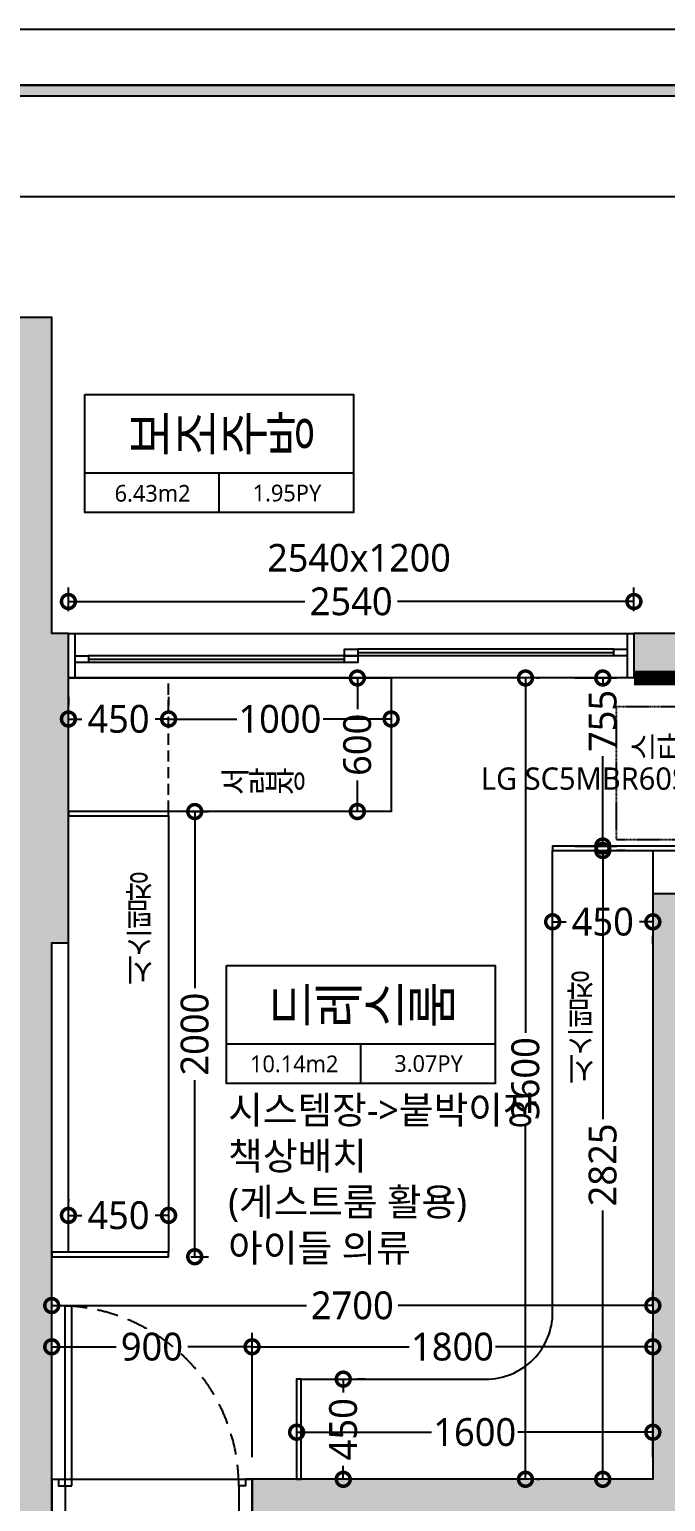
# Model space of a CAD drawing. Header units: millimetres. Extents: x -41292 to 298682, y -22072 to 33155.
# Drawn here: x 266858 to 269715, y 8389 to 15003 of the extents above; entities that cross this region are included whole.
import ezdxf
from ezdxf.enums import TextEntityAlignment as Align

# ---------------------------------------------------------------- set-up
doc = ezdxf.new("R2010")
doc.units = ezdxf.units.MM
for name, pattern in [('CONT', [2, 1, 1]), ('DASHED2', [0.375, 0.25, -0.125]), ('DH-HID2', [1.2, 0.8, -0.4]), ('HID', [2.3, 1.5, -0.8]), ('HIDDEN', [9.525, 6.35, -3.175])]:
    doc.linetypes.add(name, pattern=pattern)
for name, color, linetype in [('0-ELC TEXT', 7, 'Continuous'), ('03-TEXT', 3, 'Continuous'), ('06-FUR', 6, 'Continuous'), ('FORM(YOURNAME)-11', 1, 'Continuous'), ('FU-FURM', 251, 'DH-HID2'), ('P-门', 4, 'Continuous'), ('S-DIM', 7, 'Continuous'), ('문자선', 3, 'Continuous'), ('벽1', 2, 'Continuous'), ('인테리어_가구_제작', 6, 'Continuous'), ('인테리어_기타', 8, 'Continuous'), ('인테리어_키친', 6, 'Continuous'), ('인테리어_해치_벽체', 8, 'Continuous'), ('창호', 4, 'Continuous'), ('틀', 8, 'Continuous')]:
    doc.layers.add(name, color=color, linetype=linetype)
doc.styles.add('YOURNAME', font='@Microsoft JhengHei UI Light.ttf')
doc.styles.add('넥슨고딕', font='@Microsoft JhengHei Light.ttf')
doc.styles.add('돋움', font='malgun.ttf')
doc.styles.add('코레일둥고', font='@Microsoft JhengHei Light.ttf')
doc.dimstyles.new('50', dxfattribs={"dimscale": 50, "dimtxt": 2.5, "dimasz": 2.5, "dimexe": 1.25, "dimexo": 2, "dimtad": 0, "dimdec": 0, "dimtxsty": '넥슨고딕', "dimblk": 'DOTSMALL', "dimcen": 2.5, "dimclrd": 1, "dimclre": 1, "dimclrt": 2, "dimadec": 0, "dimazin": 0, "dimtfac": 1, "dimtdec": 0, "dimtix": 1, "dimtmove": 0, "dimatfit": 3, "dimldrblk": 'DOTSMALL', "dimfxl": 1.25, "dimarcsym": 0})

# ---------------------------------------------------------------- blocks, each defined once
blk = doc.blocks.new('rhsiehxedsl')
at = {"layer": '인테리어_해치_벽체'}
h = blk.add_hatch(color=256, dxfattribs=at)
h.dxf.hatch_style = 1
h.paths.add_polyline_path([(54266, -16290.6), (54266, -16490.6), (54366, -16490.6), (54366, -21710.6), (54566, -21710.6), (54566, -19100.6), (54641, -19100.6), (54641, -17710.6), (54566, -17710.6), (54566, -16290.6)])
h.paths.add_polyline_path([(52456, -17810.6), (53466, -17810.6), (53466, -18020.6), (52456, -18020.6)])
h.paths.add_polyline_path([(57966, -28160.6), (57966, -28360.6), (59146, -28360.6), (59146, -18980.6), (58046, -18980.6), (58046, -17710.6), (57181, -17710.6), (57181, -17910.6), (57846, -17910.6), (57846, -18665.6), (57636, -18665.6), (57636, -18880.6), (57266, -18880.6), (57266, -21510.6), (55466, -21510.6), (55466, -21710.6), (56386, -21710.6), (56386, -23110.6), (55556, -23110.6), (55556, -23310.6), (57236, -23310.6), (57236, -21810.6), (57566, -21810.6), (57566, -21710.6), (57466, -21710.6), (57466, -19230.6), (58986, -19230.6), (58986, -21710.6), (58366, -21710.6), (58366, -21810.6), (58986, -21810.6), (58986, -23210.6), (58846, -23210.6), (58846, -26860.6), (57966, -26860.6), (57966, -27060.6), (58846, -27060.6), (58846, -28160.6)])
h.paths.add_polyline_path([(54456, -27060.6), (54966, -27060.6), (54966, -26860.6), (54656, -26860.6), (54656, -23110.6), (54456, -23110.6)])
h.paths.add_polyline_path([(54456, -28160.6), (54566, -28160.6), (54566, -28650.6), (54456, -28650.6)])
h.paths.add_polyline_path([(49456, -23190.6), (49656, -23190.6), (49656, -28650.6), (49456, -28650.6)])
h.paths.add_polyline_path([(48556, -23190.6), (48556, -23390.6), (45866, -23390.6), (45866, -28280.6), (46566, -28280.6), (46566, -28480.6), (45666, -28480.6), (45666, -23190.6)])
h.paths.add_polyline_path([(49616, -18160.6), (50716, -18160.6), (50716, -18920.6), (49616, -18920.6)], flags=16)
h.paths.add_polyline_path([(48866, -16790.6), (49496, -16790.6), (49496, -16290.6), (50806, -16290.6), (50806, -16490.6), (49616, -16490.6), (49616, -17950.6), (50766, -17950.6), (50766, -17810.6), (51456, -17810.6), (51456, -18020.6), (50916, -18020.6), (50916, -21660.6), (49966, -21660.6), (49966, -21460.6), (50716, -21460.6), (50716, -19120.6), (49166, -19120.6), (49166, -21660.6), (48966, -21660.6), (48966, -18980.6), (49516, -18980.6), (49516, -18160.6), (48966, -18160.6), (48966, -17950.6), (49296, -17950.6), (49296, -17730.6), (49516, -17730.6), (49516, -16990.6), (48866, -16990.6)])
h.paths.add_polyline_path([(45666, -16790.6), (45866, -16790.6), (45866, -21460.6), (48066, -21460.6), (48066, -21660.6), (45866, -21660.6), (45866, -22050.6), (45666, -22050.6)])
at = {"layer": '벽1'}
for points in [[(54266, -16290.6), (54266, -16490.6), (54366, -16490.6), (54366, -21710.6), (54566, -21710.6), (54566, -19100.6), (54641, -19100.6), (54641, -17710.6), (54566, -17710.6), (54566, -16290.6), (54266, -16290.6)], [(59146, -28360.6), (59146, -18980.6), (58046, -18980.6), (58046, -17710.6), (57181, -17710.6), (57181, -17910.6), (57846, -17910.6), (57846, -18665.6), (57636, -18665.6), (57636, -18880.6), (57266, -18880.6), (57266, -21510.6), (55466, -21510.6), (55466, -21710.6)]]:
    blk.add_lwpolyline(points, dxfattribs=at)
blk = doc.blocks.new('FORM-ELEVATION')
at = {"layer": 'FORM(YOURNAME)-11'}
h = blk.add_hatch(color=256, dxfattribs=at)
h.dxf.hatch_style = 1
h.paths.add_polyline_path([(-10309, 35708), (71691, 35708), (71691, 35508), (-10309, 35508)])
h.paths.add_polyline_path([(-10309, -21492), (71691, -21492), (71691, -21692), (-10309, -21692)])
at = {"layer": 'Defpoints', "color": 158}
blk.add_lwpolyline([(-10309, -21692), (71691, -21692), (71691, 35708), (-10309, 35708)], close=True, dxfattribs=at)
at = {"layer": 'Defpoints'}
blk.add_lwpolyline([(-8309, 33708), (61071, 33708), (61071, -19692), (-8309, -19692)], close=True, dxfattribs=at)
at = {"layer": 'FORM(YOURNAME)-11', "color": 250}
blk.add_lwpolyline([(-11309, -22692), (72691, -22692), (72691, 36708), (-11309, 36708)], close=True, dxfattribs=at)
at = {"layer": 'FORM(YOURNAME)-11'}
blk.add_lwpolyline([(-10309, 35708), (71691, 35708), (71691, 35508), (-10309, 35508)], close=True, dxfattribs=at)
at = {"layer": 'FORM(YOURNAME)-11', "color": 3, "style": 'YOURNAME'}
for tag, height, p in [('1', 451, (71041, -1219)), ('2', 451, (71041, -1863)), ('3', 451, (71041, -3150)), ('4', 451, (71041, -5081)), ('5', 515, (71041, -7398)), ('6', 515, (71041, -9650)), ('7', 515, (71041, -11903)), ('8', 515, (71041, -14155)), ('9', 515, (71041, -16408)), ('10', 515, (66791, -18596)), ('11', 515, (71041, -18660)), ('12', 515, (66791, -20848)), ('13', 515, (71041, -20848))]:
    blk.add_attdef(tag, text='', height=height, dxfattribs=at).set_placement(p, align=Align.MIDDLE_RIGHT)
blk = doc.blocks.new('asesdxd')
at = {"layer": 'P-门', "linetype": 'HIDDEN', "ltscale": 15}
blk.add_arc((84596, 8459.4), 810, 0, 87.87745, dxfattribs=at)
at = {"layer": '창호'}
for p, q in [((85881, 12189.4), (84731, 12189.4)), ((87091, 12219.4), (85941, 12219.4)), ((87091, 12189.4), (85941, 12189.4)), ((85881, 12159.4), (84731, 12159.4)), ((84626, 8459.4), (84626, 9269.4)), ((84626, 9269.4), (84656, 9269.4)), ((84656, 8459.4), (84656, 9268.8)), ((84566, 8289.4), (84566, 8489.4)), ((84566, 8489.4), (85466, 8489.4)), ((84566, 8489.4), (84566, 8289.4)), ((85466, 8489.4), (85466, 8289.4)), ((84626, 8459.4), (84656, 8459.4))]:
    blk.add_line(p, q, dxfattribs=at)
for points in [[(84566, 8489.4), (84596, 8489.4), (84596, 8459.4), (84626, 8459.4), (84626, 8319.4), (84596, 8319.4), (84596, 8289.4), (84566, 8289.4), (84566, 8489.4)], [(85466, 8489.4), (85436, 8489.4), (85436, 8459.4), (85406, 8459.4), (85406, 8319.4), (85436, 8319.4), (85436, 8289.4), (85466, 8289.4), (85466, 8489.4)]]:
    blk.add_lwpolyline(points, dxfattribs=at)
at = {"layer": '틀'}
for p, q in [((84641, 12289.4), (87181, 12289.4)), ((84641, 12089.4), (84641, 12289.4)), ((84671, 12089.4), (84671, 12289.4)), ((87151, 12289.4), (87151, 12089.4)), ((87181, 12289.4), (87181, 12089.4)), ((84731, 12174.4), (85881, 12174.4)), ((85941, 12204.4), (87091, 12204.4)), ((87181, 12089.4), (84641, 12089.4))]:
    blk.add_line(p, q, dxfattribs=at)
for points in [[(84671, 12159.4), (84671, 12189.4), (84731, 12189.4), (84731, 12159.4)], [(85881, 12189.4), (85881, 12219.4), (85941, 12219.4), (85941, 12189.4)], [(85881, 12159.4), (85881, 12189.4), (85941, 12189.4), (85941, 12159.4)], [(87091, 12189.4), (87091, 12219.4), (87151, 12219.4), (87151, 12189.4)]]:
    blk.add_lwpolyline(points, close=True, dxfattribs=at)
blk = doc.blocks.new('_DotSmall')
at = {"color": 0, "linetype": 'ByBlock', "const_width": 0.5}
blk.add_lwpolyline([(-0.0625, 0, 1), (0.0625, 0, 1)], format="xyb", close=True, dxfattribs=at)
blk = doc.blocks.new('*D408')
at = {"layer": 'Defpoints', "color": 0, "transparency": 16777216}
for p in [(267033.4, 11905.1), (267483.4, 11905.1), (267483.4, 11905.1)]:
    blk.add_point(p, dxfattribs=at)
at = {"layer": 'S-DIM', "color": 1, "lineweight": -2, "transparency": 16777216}
for p, q in [((267033.4, 12005.1), (267033.4, 11967.6)), ((267483.4, 12005.1), (267483.4, 11967.6)), ((267033.4, 11905.1), (267093.7, 11905.1)), ((267483.4, 11905.1), (267423.1, 11905.1))]:
    blk.add_line(p, q, dxfattribs=at)
at = {"layer": 'S-DIM', "color": 1, "lineweight": -2, "transparency": 16777216, "xscale": 125, "yscale": 125, "zscale": 125, "rotation": 180}
blk.add_blockref('_DotSmall', (267033.4, 11905.1), dxfattribs=at)
at = {"layer": 'S-DIM', "color": 1, "lineweight": -2, "transparency": 16777216, "xscale": 125, "yscale": 125, "zscale": 125}
blk.add_blockref('_DotSmall', (267483.4, 11905.1), dxfattribs=at)
at = {"layer": 'S-DIM', "color": 2, "transparency": 16777216, "insert": (267258.4, 11905.1), "char_height": 125, "attachment_point": 5, "style": '넥슨고딕'}
blk.add_mtext('450', dxfattribs=at)
blk = doc.blocks.new('*D409')
at = {"layer": 'Defpoints', "color": 0, "transparency": 16777216}
for p in [(267483.4, 11905.1), (268483, 11905.1), (268483, 11905.1)]:
    blk.add_point(p, dxfattribs=at)
at = {"layer": 'S-DIM', "color": 1, "lineweight": -2, "transparency": 16777216}
for p, q in [((267483.4, 12005.1), (267483.4, 11967.6)), ((268483, 12005.1), (268483, 11967.6)), ((267483.4, 11905.1), (267789.4, 11905.1)), ((268483, 11905.1), (268177, 11905.1))]:
    blk.add_line(p, q, dxfattribs=at)
at = {"layer": 'S-DIM', "color": 1, "lineweight": -2, "transparency": 16777216, "xscale": 125, "yscale": 125, "zscale": 125, "rotation": 180}
blk.add_blockref('_DotSmall', (267483.4, 11905.1), dxfattribs=at)
at = {"layer": 'S-DIM', "color": 1, "lineweight": -2, "transparency": 16777216, "xscale": 125, "yscale": 125, "zscale": 125}
blk.add_blockref('_DotSmall', (268483, 11905.1), dxfattribs=at)
at = {"layer": 'S-DIM', "color": 2, "transparency": 16777216, "insert": (267983.2, 11905.1), "char_height": 125, "attachment_point": 5, "style": '넥슨고딕'}
blk.add_mtext('1000', dxfattribs=at)
blk = doc.blocks.new('*D410')
at = {"layer": 'Defpoints', "color": 0, "transparency": 16777216}
for p in [(268483, 12089.4), (268331.1, 11489.4), (268483, 11489.4)]:
    blk.add_point(p, dxfattribs=at)
at = {"layer": 'S-DIM', "color": 1, "lineweight": -2, "transparency": 16777216}
for p, q in [((268383, 12089.4), (268268.6, 12089.4)), ((268331.1, 12089.4), (268331.1, 11949.5)), ((268331.1, 11489.4), (268331.1, 11629.3)), ((268383, 11489.4), (268268.6, 11489.4))]:
    blk.add_line(p, q, dxfattribs=at)
at = {"layer": 'S-DIM', "color": 1, "lineweight": -2, "transparency": 16777216, "xscale": 125, "yscale": 125, "zscale": 125}
for p, rotation in [((268331.1, 12089.4), 90), ((268331.1, 11489.4), 270)]:
    blk.add_blockref('_DotSmall', p, dxfattribs=dict(at, rotation=rotation))
at = {"layer": 'S-DIM', "color": 2, "transparency": 16777216, "insert": (268331.1, 11789.4), "char_height": 125, "attachment_point": 5, "rotation": 90, "style": '넥슨고딕'}
blk.add_mtext('600', dxfattribs=at)
blk = doc.blocks.new('*D429')
at = {"layer": 'Defpoints', "color": 0, "transparency": 16777216}
for p in [(267483.4, 11489.4), (267483.4, 9489.4), (267600.8, 9489.4)]:
    blk.add_point(p, dxfattribs=at)
at = {"layer": 'S-DIM', "color": 1, "lineweight": -2, "transparency": 16777216}
for p, q in [((267583.4, 11489.4), (267663.3, 11489.4)), ((267600.8, 11489.4), (267600.8, 10696.6)), ((267600.8, 9489.4), (267600.8, 10282.1)), ((267583.4, 9489.4), (267663.3, 9489.4))]:
    blk.add_line(p, q, dxfattribs=at)
at = {"layer": 'S-DIM', "color": 1, "lineweight": -2, "transparency": 16777216, "xscale": 125, "yscale": 125, "zscale": 125}
for p, rotation in [((267600.8, 11489.4), 90), ((267600.8, 9489.4), 270)]:
    blk.add_blockref('_DotSmall', p, dxfattribs=dict(at, rotation=rotation))
at = {"layer": 'S-DIM', "color": 2, "transparency": 16777216, "insert": (267600.8, 10489.4), "char_height": 125, "attachment_point": 5, "rotation": 90, "style": '넥슨고딕'}
blk.add_mtext('2000', dxfattribs=at)
blk = doc.blocks.new('*D430')
at = {"layer": 'Defpoints', "color": 0, "transparency": 16777216}
for p in [(267483.4, 9675.1), (267033.4, 9648), (267483.4, 9648)]:
    blk.add_point(p, dxfattribs=at)
at = {"layer": 'S-DIM', "color": 1, "lineweight": -2, "transparency": 16777216}
for p, q in [((267033.4, 9748), (267033.4, 9737.6)), ((267483.4, 9748), (267483.4, 9737.6)), ((267033.4, 9675.1), (267093.7, 9675.1)), ((267483.4, 9675.1), (267423.1, 9675.1))]:
    blk.add_line(p, q, dxfattribs=at)
at = {"layer": 'S-DIM', "color": 1, "lineweight": -2, "transparency": 16777216, "xscale": 125, "yscale": 125, "zscale": 125, "rotation": 180}
blk.add_blockref('_DotSmall', (267033.4, 9675.1), dxfattribs=at)
at = {"layer": 'S-DIM', "color": 1, "lineweight": -2, "transparency": 16777216, "xscale": 125, "yscale": 125, "zscale": 125}
blk.add_blockref('_DotSmall', (267483.4, 9675.1), dxfattribs=at)
at = {"layer": 'S-DIM', "color": 2, "transparency": 16777216, "insert": (267258.4, 9675.1), "char_height": 125, "attachment_point": 5, "style": '넥슨고딕'}
blk.add_mtext('450', dxfattribs=at)
blk = doc.blocks.new('*D431')
at = {"layer": 'Defpoints', "color": 0, "transparency": 16777216}
for p in [(268058.4, 8676.8), (269658.4, 8700.9), (269658.4, 8676.8)]:
    blk.add_point(p, dxfattribs=at)
at = {"layer": 'S-DIM', "color": 1, "lineweight": -2, "transparency": 16777216}
for p, q in [((268058.4, 8776.8), (268058.4, 8763.4)), ((269658.4, 8776.8), (269658.4, 8763.4)), ((268058.4, 8700.9), (268664.6, 8700.9)), ((269658.4, 8700.9), (269052.2, 8700.9))]:
    blk.add_line(p, q, dxfattribs=at)
at = {"layer": 'S-DIM', "color": 1, "lineweight": -2, "transparency": 16777216, "xscale": 125, "yscale": 125, "zscale": 125, "rotation": 180}
blk.add_blockref('_DotSmall', (268058.4, 8700.9), dxfattribs=at)
at = {"layer": 'S-DIM', "color": 1, "lineweight": -2, "transparency": 16777216, "xscale": 125, "yscale": 125, "zscale": 125}
blk.add_blockref('_DotSmall', (269658.4, 8700.9), dxfattribs=at)
at = {"layer": 'S-DIM', "color": 2, "transparency": 16777216, "insert": (268858.4, 8700.9), "char_height": 125, "attachment_point": 5, "style": '넥슨고딕'}
blk.add_mtext('1600', dxfattribs=at)
blk = doc.blocks.new('*D432')
at = {"layer": 'Defpoints', "color": 0, "transparency": 16777216}
for p in [(269433.4, 11314.4), (269433.4, 8489.4), (269433.4, 8489.4)]:
    blk.add_point(p, dxfattribs=at)
at = {"layer": 'S-DIM', "color": 1, "lineweight": -2, "transparency": 16777216}
for p, q in [((269433.4, 11314.4), (269433.4, 10106.7)), ((269533.4, 11314.4), (269495.9, 11314.4)), ((269433.4, 8489.4), (269433.4, 9697.1)), ((269533.4, 8489.4), (269495.9, 8489.4))]:
    blk.add_line(p, q, dxfattribs=at)
at = {"layer": 'S-DIM', "color": 1, "lineweight": -2, "transparency": 16777216, "xscale": 125, "yscale": 125, "zscale": 125}
for p, rotation in [((269433.4, 11314.4), 90), ((269433.4, 8489.4), 270)]:
    blk.add_blockref('_DotSmall', p, dxfattribs=dict(at, rotation=rotation))
at = {"layer": 'S-DIM', "color": 2, "transparency": 16777216, "insert": (269433.4, 9901.9), "char_height": 125, "attachment_point": 5, "rotation": 90, "style": '넥슨고딕'}
blk.add_mtext('2825', dxfattribs=at)
blk = doc.blocks.new('*D433')
at = {"layer": 'Defpoints', "color": 0, "transparency": 16777216}
for p in [(268267.8, 8939.4), (268267.8, 8489.4), (268267.8, 8489.4)]:
    blk.add_point(p, dxfattribs=at)
at = {"layer": 'S-DIM', "color": 1, "lineweight": -2, "transparency": 16777216}
for p, q in [((268267.8, 8939.4), (268267.8, 8879.1)), ((268367.8, 8939.4), (268330.3, 8939.4)), ((268267.8, 8489.4), (268267.8, 8549.7)), ((268367.8, 8489.4), (268330.3, 8489.4))]:
    blk.add_line(p, q, dxfattribs=at)
at = {"layer": 'S-DIM', "color": 1, "lineweight": -2, "transparency": 16777216, "xscale": 125, "yscale": 125, "zscale": 125}
for p, rotation in [((268267.8, 8939.4), 90), ((268267.8, 8489.4), 270)]:
    blk.add_blockref('_DotSmall', p, dxfattribs=dict(at, rotation=rotation))
at = {"layer": 'S-DIM', "color": 2, "transparency": 16777216, "insert": (268267.8, 8714.4), "char_height": 125, "attachment_point": 5, "rotation": 90, "style": '넥슨고딕'}
blk.add_mtext('450', dxfattribs=at)
blk = doc.blocks.new('*D434')
at = {"layer": 'Defpoints', "color": 0, "transparency": 16777216}
for p in [(269208.4, 10995.7), (269658.4, 10995.7), (269658.4, 10994)]:
    blk.add_point(p, dxfattribs=at)
at = {"layer": 'S-DIM', "color": 1, "lineweight": -2, "transparency": 16777216}
for p, q in [((269208.4, 10994), (269268.7, 10994)), ((269658.4, 10994), (269598.1, 10994)), ((269208.4, 10895.7), (269208.4, 10931.5)), ((269658.4, 10895.7), (269658.4, 10931.5))]:
    blk.add_line(p, q, dxfattribs=at)
at = {"layer": 'S-DIM', "color": 1, "lineweight": -2, "transparency": 16777216, "xscale": 125, "yscale": 125, "zscale": 125, "rotation": 180}
blk.add_blockref('_DotSmall', (269208.4, 10994), dxfattribs=at)
at = {"layer": 'S-DIM', "color": 1, "lineweight": -2, "transparency": 16777216, "xscale": 125, "yscale": 125, "zscale": 125}
blk.add_blockref('_DotSmall', (269658.4, 10994), dxfattribs=at)
at = {"layer": 'S-DIM', "color": 2, "transparency": 16777216, "insert": (269433.4, 10994), "char_height": 125, "attachment_point": 5, "style": '넥슨고딕'}
blk.add_mtext('450', dxfattribs=at)
blk = doc.blocks.new('*D435')
at = {"layer": 'Defpoints', "color": 0, "transparency": 16777216}
for p in [(267858.4, 9084.7), (266958.4, 8489.4), (267858.4, 8489.4)]:
    blk.add_point(p, dxfattribs=at)
at = {"layer": 'S-DIM', "color": 1, "lineweight": -2, "transparency": 16777216}
for p, q in [((266958.4, 8589.4), (266958.4, 9147.2)), ((267858.4, 8589.4), (267858.4, 9147.2)), ((266958.4, 9084.7), (267247.4, 9084.7)), ((267858.4, 9084.7), (267569.4, 9084.7))]:
    blk.add_line(p, q, dxfattribs=at)
at = {"layer": 'S-DIM', "color": 1, "lineweight": -2, "transparency": 16777216, "xscale": 125, "yscale": 125, "zscale": 125, "rotation": 180}
blk.add_blockref('_DotSmall', (266958.4, 9084.7), dxfattribs=at)
at = {"layer": 'S-DIM', "color": 1, "lineweight": -2, "transparency": 16777216, "xscale": 125, "yscale": 125, "zscale": 125}
blk.add_blockref('_DotSmall', (267858.4, 9084.7), dxfattribs=at)
at = {"layer": 'S-DIM', "color": 2, "transparency": 16777216, "insert": (267408.4, 9084.7), "char_height": 125, "attachment_point": 5, "style": '넥슨고딕'}
blk.add_mtext('900', dxfattribs=at)
blk = doc.blocks.new('*D436')
at = {"layer": 'Defpoints', "color": 0, "transparency": 16777216}
for p in [(269658.4, 9270.1), (266958.4, 9163.6), (269658.4, 9163.6)]:
    blk.add_point(p, dxfattribs=at)
at = {"layer": 'S-DIM', "color": 1, "lineweight": -2, "transparency": 16777216}
for p, q in [((266958.4, 9263.6), (266958.4, 9332.6)), ((269658.4, 9263.6), (269658.4, 9332.6)), ((266958.4, 9270.1), (268102.6, 9270.1)), ((269658.4, 9270.1), (268514.1, 9270.1))]:
    blk.add_line(p, q, dxfattribs=at)
at = {"layer": 'S-DIM', "color": 1, "lineweight": -2, "transparency": 16777216, "xscale": 125, "yscale": 125, "zscale": 125, "rotation": 180}
blk.add_blockref('_DotSmall', (266958.4, 9270.1), dxfattribs=at)
at = {"layer": 'S-DIM', "color": 1, "lineweight": -2, "transparency": 16777216, "xscale": 125, "yscale": 125, "zscale": 125}
blk.add_blockref('_DotSmall', (269658.4, 9270.1), dxfattribs=at)
at = {"layer": 'S-DIM', "color": 2, "transparency": 16777216, "insert": (268308.4, 9270.1), "char_height": 125, "attachment_point": 5, "style": '넥슨고딕'}
blk.add_mtext('2700', dxfattribs=at)
blk = doc.blocks.new('*D437')
at = {"layer": 'Defpoints', "color": 0, "transparency": 16777216}
for p in [(269037.2, 12089.4), (269037.2, 8489.4), (269086.3, 8489.4)]:
    blk.add_point(p, dxfattribs=at)
at = {"layer": 'S-DIM', "color": 1, "lineweight": -2, "transparency": 16777216}
for p, q in [((269086.3, 12089.4), (269086.3, 10495.8)), ((269137.2, 12089.4), (269148.8, 12089.4)), ((269086.3, 8489.4), (269086.3, 10083)), ((269137.2, 8489.4), (269148.8, 8489.4))]:
    blk.add_line(p, q, dxfattribs=at)
at = {"layer": 'S-DIM', "color": 1, "lineweight": -2, "transparency": 16777216, "xscale": 125, "yscale": 125, "zscale": 125}
for p, rotation in [((269086.3, 12089.4), 90), ((269086.3, 8489.4), 270)]:
    blk.add_blockref('_DotSmall', p, dxfattribs=dict(at, rotation=rotation))
at = {"layer": 'S-DIM', "color": 2, "transparency": 16777216, "insert": (269086.3, 10289.4), "char_height": 125, "attachment_point": 5, "rotation": 90, "style": '넥슨고딕'}
blk.add_mtext('3600', dxfattribs=at)
blk = doc.blocks.new('*D438')
at = {"layer": 'Defpoints', "color": 0, "transparency": 16777216}
for p in [(269658.4, 9084.7), (267858.4, 8489.4), (269658.4, 8489.4)]:
    blk.add_point(p, dxfattribs=at)
at = {"layer": 'S-DIM', "color": 1, "lineweight": -2, "transparency": 16777216}
for p, q in [((267858.4, 8589.4), (267858.4, 9147.2)), ((269658.4, 8589.4), (269658.4, 9147.2)), ((267858.4, 9084.7), (268564.6, 9084.7)), ((269658.4, 9084.7), (268952.2, 9084.7))]:
    blk.add_line(p, q, dxfattribs=at)
at = {"layer": 'S-DIM', "color": 1, "lineweight": -2, "transparency": 16777216, "xscale": 125, "yscale": 125, "zscale": 125, "rotation": 180}
blk.add_blockref('_DotSmall', (267858.4, 9084.7), dxfattribs=at)
at = {"layer": 'S-DIM', "color": 1, "lineweight": -2, "transparency": 16777216, "xscale": 125, "yscale": 125, "zscale": 125}
blk.add_blockref('_DotSmall', (269658.4, 9084.7), dxfattribs=at)
at = {"layer": 'S-DIM', "color": 2, "transparency": 16777216, "insert": (268758.4, 9084.7), "char_height": 125, "attachment_point": 5, "style": '넥슨고딕'}
blk.add_mtext('1800', dxfattribs=at)
blk = doc.blocks.new('*D460')
at = {"layer": 'Defpoints', "color": 0, "transparency": 16777216}
for p in [(269208.4, 12089.4), (269433.4, 12089.4), (269208.4, 11334.4)]:
    blk.add_point(p, dxfattribs=at)
at = {"layer": 'S-DIM', "color": 1, "lineweight": -2, "transparency": 16777216}
for p, q in [((269308.4, 12089.4), (269495.9, 12089.4)), ((269433.4, 12089.4), (269433.4, 12054.6)), ((269433.4, 11334.4), (269433.4, 11737.9)), ((269308.4, 11334.4), (269495.9, 11334.4))]:
    blk.add_line(p, q, dxfattribs=at)
at = {"layer": 'S-DIM', "color": 1, "lineweight": -2, "transparency": 16777216, "xscale": 125, "yscale": 125, "zscale": 125}
for p, rotation in [((269433.4, 12089.4), 90), ((269433.4, 11334.4), 270)]:
    blk.add_blockref('_DotSmall', p, dxfattribs=dict(at, rotation=rotation))
at = {"layer": 'S-DIM', "color": 2, "transparency": 16777216, "insert": (269433.4, 11896.3), "char_height": 125, "attachment_point": 5, "rotation": 90, "style": '넥슨고딕'}
blk.add_mtext('755', dxfattribs=at)
blk = doc.blocks.new('*D464')
at = {"layer": 'Defpoints', "color": 0, "transparency": 16777216}
for p in [(269573.4, 12433), (267033.4, 12289.4), (269573.4, 12289.4)]:
    blk.add_point(p, dxfattribs=at)
at = {"layer": 'S-DIM', "color": 1, "lineweight": -2, "transparency": 16777216}
for p, q in [((267033.4, 12389.4), (267033.4, 12495.5)), ((269573.4, 12389.4), (269573.4, 12495.5)), ((267033.4, 12433), (268094.7, 12433)), ((269573.4, 12433), (268512.1, 12433))]:
    blk.add_line(p, q, dxfattribs=at)
at = {"layer": 'S-DIM', "color": 1, "lineweight": -2, "transparency": 16777216, "xscale": 125, "yscale": 125, "zscale": 125, "rotation": 180}
blk.add_blockref('_DotSmall', (267033.4, 12433), dxfattribs=at)
at = {"layer": 'S-DIM', "color": 1, "lineweight": -2, "transparency": 16777216, "xscale": 125, "yscale": 125, "zscale": 125}
blk.add_blockref('_DotSmall', (269573.4, 12433), dxfattribs=at)
at = {"layer": 'S-DIM', "color": 2, "transparency": 16777216, "insert": (268303.4, 12433), "char_height": 125, "attachment_point": 5, "style": '넥슨고딕'}
blk.add_mtext('2540', dxfattribs=at)

msp = doc.modelspace()

# ---------------------------------------------------------------- linework, layer by layer
at = {"color": 244, "linetype": 'HID', "ltscale": 30, "true_color": 0x991b1e, "const_width": 65}
msp.add_lwpolyline([(269573.38, 12089.4), (270238.38, 12089.4), (270238.38, 11334.4)], dxfattribs=at)
at = {"layer": '06-FUR'}
for points in [[(267033.38, 12089.4), (268483.01, 12089.4), (268483.01, 11489.4), (267033.38, 11489.4), (267033.38, 12089.4)], [(267033.38, 11469.4), (267483.38, 11469.4), (267483.38, 11489.4), (267033.38, 11489.4), (267033.38, 11469.4)], [(270028.38, 11334.4), (269208.38, 11334.4), (269208.38, 11314.4), (270028.38, 11314.4), (270028.38, 11334.4)], [(266958.38, 9489.4), (267483.38, 9489.4), (267483.38, 9509.4), (266958.38, 9509.4), (266958.38, 9489.4)], [(268078.38, 8489.4), (268078.38, 8939.4), (268058.38, 8939.4), (268058.38, 8489.4), (268078.38, 8489.4)]]:
    msp.add_lwpolyline(points, dxfattribs=at)
msp.add_lwpolyline([(267033.38, 11469.4), (267483.38, 11469.4), (267483.38, 9509.4), (267033.38, 9509.4)], close=True, dxfattribs=at)
msp.add_lwpolyline([(268078.38, 8939.4), (268908.38, 8939.4, 0.4142136), (269208.38, 9239.4), (269208.38, 11314.4), (269658.38, 11314.4), (269658.38, 8489.4), (268078.38, 8489.4)], format="xyb", close=True, dxfattribs=at)
at = {"layer": 'FU-FURM'}
msp.add_lwpolyline([(270108.38, 11959.4), (269493.38, 11959.4), (269493.38, 11364.4), (270108.38, 11364.4), (270108.38, 11959.4)], dxfattribs=at)
at = {"layer": '인테리어_기타', "color": 152, "true_color": 0x2776bb}
for p, q in [((267710.53, 12832.77), (267710.53, 13009.65)), ((268346.51, 10267.06), (268346.51, 10443.94))]:
    msp.add_line(p, q, dxfattribs=at)
for points in [[(267106.93, 13363.41), (268314.13, 13363.41), (268314.13, 13009.65), (267106.93, 13009.65)], [(267742.91, 10797.69), (268950.12, 10797.69), (268950.12, 10443.94), (267742.91, 10443.94)]]:
    msp.add_lwpolyline(points, close=True, dxfattribs=at)
for points in [[(268314.13, 13009.65), (268314.13, 12832.77), (267106.93, 12832.77), (267106.93, 13009.65)], [(268950.12, 10443.94), (268950.12, 10267.06), (267742.91, 10267.06), (267742.91, 10443.94)]]:
    msp.add_lwpolyline(points, dxfattribs=at)
at = {"layer": '인테리어_키친', "color": 8, "linetype": 'DASHED2', "ltscale": 200}
msp.add_lwpolyline([(267483.38, 11489.4), (267483.38, 12089.4)], dxfattribs=at)

# ---------------------------------------------------------------- block references
for name, p in [('asesdxd', (182392.4, 0)), ('rhsiehxedsl', (212392.4, 30000))]:
    msp.add_blockref(name, p)
at = {"layer": '인테리어_가구_제작', "color": 8, "linetype": 'CONT', "ltscale": 200, "xscale": 0.25, "yscale": 0.25, "zscale": 0.25}
msp.add_blockref('FORM-ELEVATION', (258008.82, 5826.1), dxfattribs=at)

# ---------------------------------------------------------------- texts
at = {"layer": '0-ELC TEXT', "style": '코레일둥고'}
for s, p in [('스타일러', (269546.69, 11834.63)), ('서랍장', (267712.32, 11679.45)), ('LG SC5MBR60S(5벌)', (268885.94, 11687.53))]:
    msp.add_text(s, height=100, dxfattribs=at).set_placement(p, align=Align.TOP_LEFT)
for p in [(267296.78, 10708.28), (269278.86, 10264.15)]:
    msp.add_text('시스템장', height=100, rotation=90, dxfattribs=at).set_placement(p, align=Align.TOP_LEFT)
at = {"layer": '03-TEXT'}
for s, height, style, p in [('보조주방', 166.667, '코레일둥고', (267705.55, 13109.96)), ('6.43m2', 75, '넥슨고딕', (267411.5, 12881.66)), ('1.95PY', 75, '넥슨고딕', (268015.01, 12883.05)), ('드레스룸', 166.667, '코레일둥고', (268341.54, 10544.24)), ('10.14m2', 75, '넥슨고딕', (268047.49, 10318.46)), ('3.07PY', 75, '넥슨고딕', (268650.99, 10319.85))]:
    msp.add_text(s, height=height, dxfattribs=dict(at, style=style)).set_placement(p, align=Align.CENTER)
at = {"layer": '문자선', "insert": (267751.08, 10210.85), "char_height": 123.996, "attachment_point": 1, "style": '돋움'}
msp.add_mtext_dynamic_manual_height_columns('시스템장->붙박이장\\P책상배치\\P(게스트룸 활용)\\P아이들 의류', width=1629.0227, gutter_width=184.39, heights=[1155.76], dxfattribs=at)
at = {"layer": '인테리어_기타', "color": 152, "true_color": 0x2776bb, "insert": (267926.53, 12691.52), "char_height": 123.996, "attachment_point": 1, "style": '돋움'}
msp.add_mtext_dynamic_manual_height_columns('2540x1200', width=907.5443, gutter_width=184.39, heights=[260.41], dxfattribs=at)

# ---------------------------------------------------------------- dimensions: what is measured, and where the dimension line sits
at = {"layer": 'S-DIM'}
for base, p1, p2, picture, middle in [((269573.38, 12433.04), (267033.38, 12289.4), (269573.38, 12289.4), '*D464', (268303.38, 12433.04)), ((267483.38, 11905.08), (267033.38, 11905.08), (267483.38, 11905.08), '*D408', (267258.38, 11905.08)), ((268483.01, 11905.08), (267483.38, 11905.08), (268483.01, 11905.08), '*D409', (267983.2, 11905.08)), ((269658.38, 10993.97), (269208.38, 10995.71), (269658.38, 10995.71), '*D434', (269433.38, 10993.97)), ((267483.38, 9675.1), (267033.38, 9647.96), (267483.38, 9647.96), '*D430', (267258.38, 9675.1)), ((269658.38, 9270.12), (266958.38, 9163.6), (269658.38, 9163.6), '*D436', (268308.38, 9270.12)), ((267858.38, 9084.68), (266958.38, 8489.4), (267858.38, 8489.4), '*D435', (267408.38, 9084.68)), ((269658.38, 9084.68), (267858.38, 8489.4), (269658.38, 8489.4), '*D438', (268758.38, 9084.68)), ((269658.38, 8700.94), (268058.38, 8676.85), (269658.38, 8676.85), '*D431', (268858.38, 8700.94))]:
    dim = msp.add_linear_dim(base=base, p1=p1, p2=p2, dimstyle='50', dxfattribs=at)
    dim.commit()
    dim.dimension.update_dxf_attribs({"geometry": picture, "text_midpoint": middle})
for base, p1, p2, picture, middle in [((268331.15, 11489.4), (268483.01, 12089.4), (268483.01, 11489.4), '*D410', (268331.15, 11789.4)), ((269086.29, 8489.4), (269037.19, 12089.4), (269037.19, 8489.4), '*D437', (269086.29, 10289.4)), ((267600.76, 9489.4), (267483.38, 11489.4), (267483.38, 9489.4), '*D429', (267600.76, 10489.4)), ((269433.38, 8489.4), (269433.38, 11314.4), (269433.38, 8489.4), '*D432', (269433.38, 9901.9)), ((268267.83, 8489.4), (268267.83, 8939.4), (268267.83, 8489.4), '*D433', (268267.83, 8714.4))]:
    dim = msp.add_linear_dim(base=base, p1=p1, p2=p2, angle=90, dimstyle='50', dxfattribs=at)
    dim.commit()
    dim.dimension.update_dxf_attribs({"geometry": picture, "text_midpoint": middle})
dim = msp.add_linear_dim(base=(269433.38, 12089.4), p1=(269208.38, 11334.4), p2=(269208.38, 12089.4), angle=90, dimstyle='50', dxfattribs=at)
dim.commit()
dim.dimension.update_dxf_attribs({"geometry": '*D460', "text_midpoint": (269433.38, 11896.26), "dimtype": 160})

doc.saveas('drawing.dxf')
